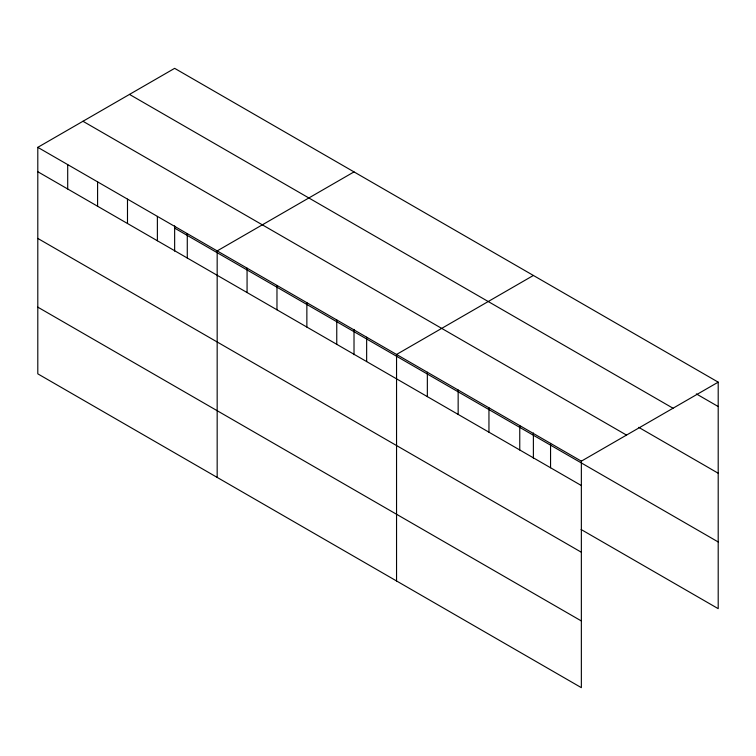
<?xml version="1.0" encoding="UTF-8"?>
<svg xmlns="http://www.w3.org/2000/svg" width="756" height="756" viewBox="0 0 756 756"><rect width="100%" height="100%" fill="white"/><g stroke="black" fill="none" stroke-linecap="round" stroke-linejoin="round"><path stroke-width="1.13" d="M37.8 147.344L581.355 461.16L581.355 687.658L37.8 373.842L37.8 147.344L174.645 68.342L718.2 382.158L718.2 608.656L581.08 529.493M354.016 171.895L217.17 250.907L217.17 477.405M533.386 275.458L396.55 354.46L396.55 580.967M581.355 461.16L718.2 382.158M696.342 393.914L718.2 406.539M129.484 94.406L673.038 408.231M638.716 427.348L718.2 473.237M82.962 121.272L626.516 435.087M174.645 228.132L718.2 541.957M37.8 171.725L581.355 485.541M37.8 238.423L581.355 552.239M37.8 307.144L581.355 620.959M550.557 443.385L550.557 467.756M533.386 432.971L533.386 458.259M519.759 425.6L519.759 449.981M488.952 407.815L488.952 432.196M458.155 390.03L458.155 414.411M427.348 372.245L427.348 396.626M366.651 337.204L366.651 361.585M354.016 329.408L354.016 354.696M336.76 319.949L336.76 344.32M306.86 302.683L306.86 327.065M276.97 285.428L276.97 309.799M247.07 268.163L247.07 292.544M187.28 233.642L187.28 258.023M174.645 225.846L174.645 251.134M157.38 216.386L157.38 240.767M127.49 199.121L127.49 223.502M97.59 181.865L97.59 206.246M67.7 164.6L67.7 188.981"/></g></svg>
